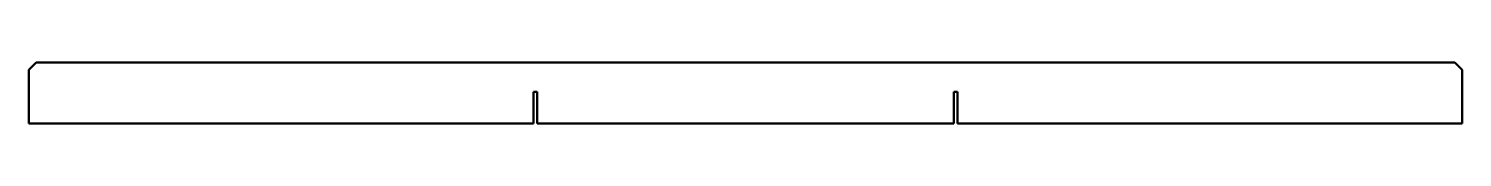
# Model space of a CAD drawing. Header units: millimetres. Extents: x 0 to 1170, y 0 to 50.
import ezdxf

# ---------------------------------------------------------------- set-up
doc = ezdxf.new("R2010")
doc.units = ezdxf.units.MM
doc.layers.add('IV_OUTER_PROFILE', color=7, linetype='Continuous', lineweight=50)

msp = doc.modelspace()

# ---------------------------------------------------------------- linework, layer by layer
at = {"layer": 'IV_OUTER_PROFILE'}
for p, q in [((0, 44), (6, 50)), ((1164, 50), (6, 50)), ((1164, 50), (1170, 44)), ((0, 44), (0, 0)), ((1170, 0), (1170, 44)), ((411.9, 0), (411.9, 26)), ((411.9, 26), (415, 26)), ((415, 26), (415, 0)), ((755, 0), (755, 26)), ((755, 26), (758.1, 26)), ((758.1, 26), (758.1, 0)), ((0, 0), (411.9, 0)), ((415, 0), (755, 0)), ((758.1, 0), (1170, 0))]:
    msp.add_line(p, q, dxfattribs=at)

doc.saveas('drawing.dxf')
